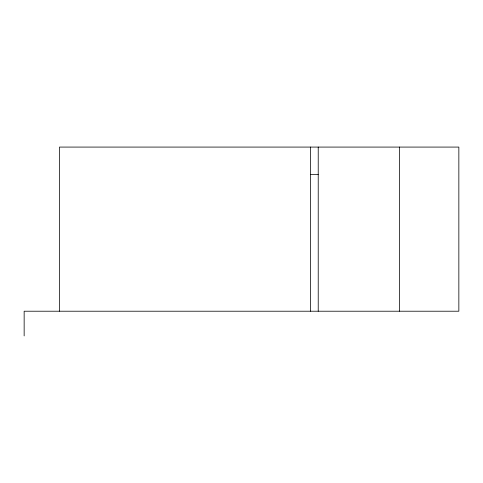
<?xml version="1.0" encoding="UTF-8"?>
<svg xmlns="http://www.w3.org/2000/svg" width="483" height="483" viewBox="0 0 483 483"><rect width="100%" height="100%" fill="white"/><g stroke="black" fill="none" stroke-linecap="round" stroke-linejoin="round"><path stroke-width="0.72" d="M310.533 174.454L318.225 174.454M399.435 147.08L399.435 311.215M318.225 147.08L318.225 311.215M310.533 147.08L310.533 311.215M59.469 311.215L59.469 147.08L458.85 147.08L458.85 311.215L24.15 311.215L24.15 335.92"/></g></svg>
